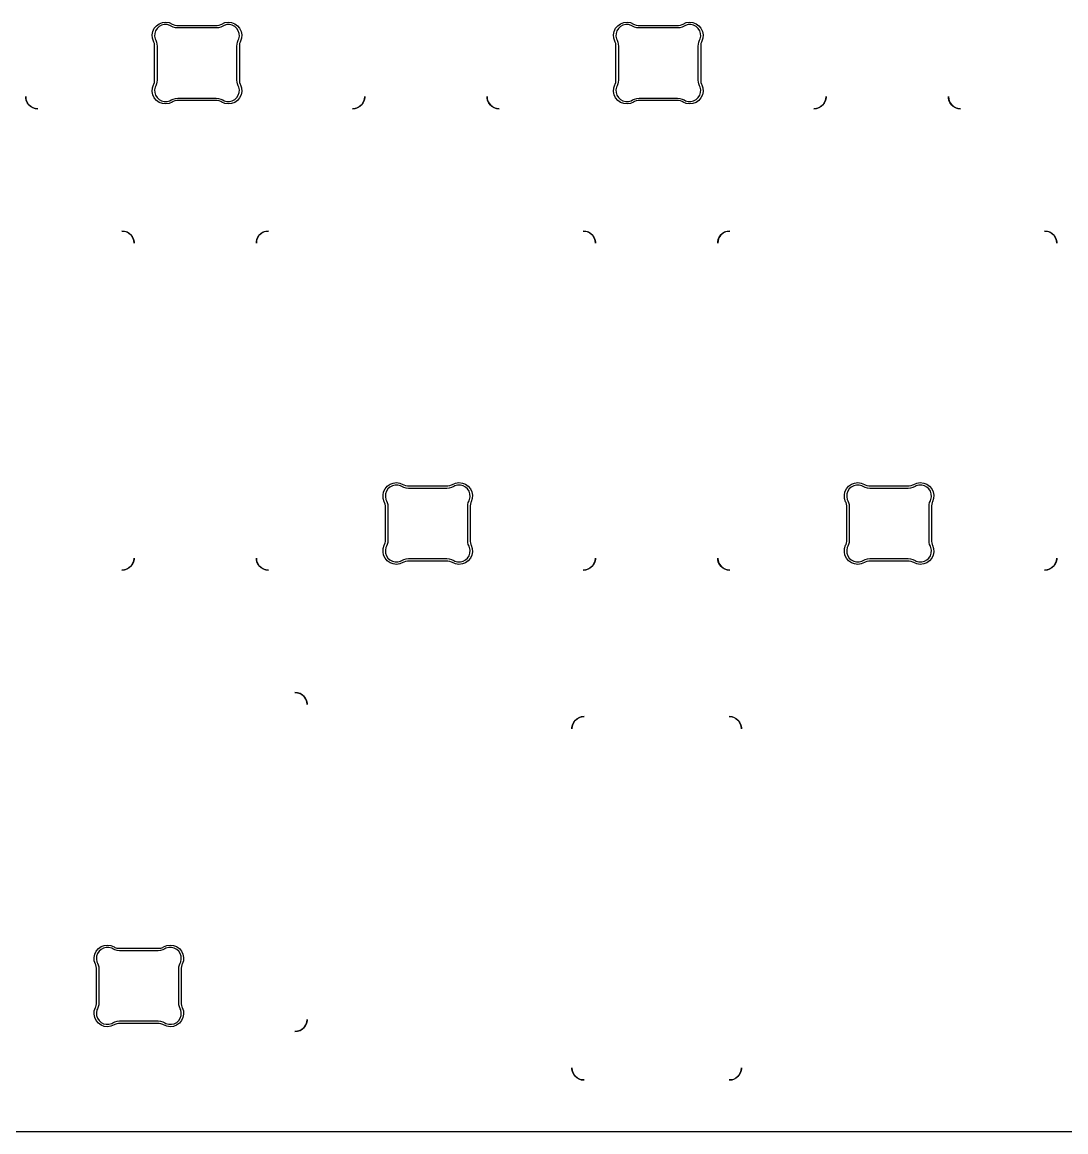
# Model space of a CAD drawing. Header units: inches. Extents: x -0.9 to 12.5, y -6 to -2.
# Drawn here: x 2.439 to 4.136, y -5.966 to -4.163 of the extents above; entities that cross this region are included whole.
import ezdxf

# ---------------------------------------------------------------- set-up
doc = ezdxf.new("R2010")
doc.units = ezdxf.units.IN
doc.header["$MEASUREMENT"] = 0
doc.layers.add('Edge.Cuts', color=40, linetype='CONTINUOUS', true_color=0xfabd2f)

msp = doc.modelspace()

# ---------------------------------------------------------------- linework, layer by layer
at = {"layer": 'Edge.Cuts', "linetype": 'CONTINUOUS'}
for p, q in [((2.6576, -4.1685), (2.6621, -4.1653)), ((2.6621, -4.1653), (2.6673, -4.1633)), ((2.6673, -4.1633), (2.6727, -4.1627)), ((2.6727, -4.1627), (2.6782, -4.1635)), ((2.6782, -4.1635), (2.6832, -4.1657)), ((2.6832, -4.1657), (2.6846, -4.1665)), ((2.7623, -4.1665), (2.7637, -4.1657)), ((2.7637, -4.1657), (2.7687, -4.1635)), ((2.7687, -4.1635), (2.7742, -4.1627)), ((2.7742, -4.1627), (2.7797, -4.1633)), ((2.7797, -4.1633), (2.7848, -4.1653)), ((2.7848, -4.1653), (2.7893, -4.1685)), ((3.4076, -4.1685), (3.4121, -4.1653)), ((3.4121, -4.1653), (3.4173, -4.1633)), ((3.4173, -4.1633), (3.4227, -4.1627)), ((3.4227, -4.1627), (3.4282, -4.1635)), ((3.4282, -4.1635), (3.4332, -4.1657)), ((3.4332, -4.1657), (3.4346, -4.1665)), ((3.5123, -4.1665), (3.5137, -4.1657)), ((3.5137, -4.1657), (3.5187, -4.1635)), ((3.5187, -4.1635), (3.5242, -4.1627)), ((3.5242, -4.1627), (3.5297, -4.1633)), ((3.5297, -4.1633), (3.5348, -4.1653)), ((3.5348, -4.1653), (3.5393, -4.1685)), ((2.6507, -4.1831), (2.6517, -4.1777)), ((2.6511, -4.1886), (2.6507, -4.1831)), ((2.6517, -4.1777), (2.6541, -4.1727)), ((2.6541, -4.1727), (2.6576, -4.1685)), ((2.6548, -4.181), (2.6545, -4.1856)), ((2.6562, -4.1767), (2.6548, -4.181)), ((2.6586, -4.1729), (2.6562, -4.1767)), ((2.662, -4.1698), (2.6586, -4.1729)), ((2.666, -4.1677), (2.662, -4.1698)), ((2.6704, -4.1666), (2.666, -4.1677)), ((2.6749, -4.1667), (2.6704, -4.1666)), ((2.6793, -4.1679), (2.6749, -4.1667)), ((2.6813, -4.1691), (2.6793, -4.1679)), ((2.6847, -4.1707), (2.6813, -4.1691)), ((2.6846, -4.1665), (2.6875, -4.1676)), ((2.6884, -4.1717), (2.6847, -4.1707)), ((2.6875, -4.1676), (2.6906, -4.1681)), ((2.6922, -4.172), (2.6884, -4.1717)), ((2.6906, -4.1681), (2.6922, -4.1681)), ((2.6922, -4.1681), (2.6922, -4.1681)), ((2.6922, -4.1681), (2.7547, -4.1681)), ((2.7547, -4.172), (2.6922, -4.172)), ((2.6922, -4.172), (2.6922, -4.172)), ((2.7547, -4.1681), (2.7563, -4.1681)), ((2.7585, -4.1717), (2.7547, -4.172)), ((2.7563, -4.1681), (2.7594, -4.1676)), ((2.7622, -4.1707), (2.7585, -4.1717)), ((2.7594, -4.1676), (2.7623, -4.1665)), ((2.7657, -4.1691), (2.7622, -4.1707)), ((2.7676, -4.1679), (2.7657, -4.1691)), ((2.772, -4.1667), (2.7676, -4.1679)), ((2.7765, -4.1666), (2.772, -4.1667)), ((2.7809, -4.1677), (2.7765, -4.1666)), ((2.785, -4.1698), (2.7809, -4.1677)), ((2.7883, -4.1729), (2.785, -4.1698)), ((2.7907, -4.1767), (2.7883, -4.1729)), ((2.7893, -4.1685), (2.7928, -4.1727)), ((2.7921, -4.181), (2.7907, -4.1767)), ((2.7924, -4.1856), (2.7921, -4.181)), ((2.7928, -4.1727), (2.7952, -4.1777)), ((2.7952, -4.1777), (2.7962, -4.1831)), ((2.7962, -4.1831), (2.7959, -4.1886)), ((3.4007, -4.1831), (3.4017, -4.1777)), ((3.4011, -4.1886), (3.4007, -4.1831)), ((3.4017, -4.1777), (3.4041, -4.1727)), ((3.4041, -4.1727), (3.4076, -4.1685)), ((3.4048, -4.181), (3.4045, -4.1856)), ((3.4062, -4.1767), (3.4048, -4.181)), ((3.4086, -4.1729), (3.4062, -4.1767)), ((3.412, -4.1698), (3.4086, -4.1729)), ((3.416, -4.1677), (3.412, -4.1698)), ((3.4204, -4.1666), (3.416, -4.1677)), ((3.4249, -4.1667), (3.4204, -4.1666)), ((3.4293, -4.1679), (3.4249, -4.1667)), ((3.4313, -4.1691), (3.4293, -4.1679)), ((3.4347, -4.1707), (3.4313, -4.1691)), ((3.4346, -4.1665), (3.4375, -4.1676)), ((3.4384, -4.1717), (3.4347, -4.1707)), ((3.4375, -4.1676), (3.4406, -4.1681)), ((3.4422, -4.172), (3.4384, -4.1717)), ((3.4406, -4.1681), (3.4422, -4.1681)), ((3.4422, -4.1681), (3.4422, -4.1681)), ((3.4422, -4.1681), (3.5047, -4.1681)), ((3.5047, -4.172), (3.4422, -4.172)), ((3.4422, -4.172), (3.4422, -4.172)), ((3.5047, -4.1681), (3.5063, -4.1681)), ((3.5085, -4.1717), (3.5047, -4.172)), ((3.5063, -4.1681), (3.5094, -4.1676)), ((3.5122, -4.1707), (3.5085, -4.1717)), ((3.5094, -4.1676), (3.5123, -4.1665)), ((3.5157, -4.1691), (3.5122, -4.1707)), ((3.5176, -4.1679), (3.5157, -4.1691)), ((3.522, -4.1667), (3.5176, -4.1679)), ((3.5265, -4.1666), (3.522, -4.1667)), ((3.5309, -4.1677), (3.5265, -4.1666)), ((3.535, -4.1698), (3.5309, -4.1677)), ((3.5383, -4.1729), (3.535, -4.1698)), ((3.5407, -4.1767), (3.5383, -4.1729)), ((3.5393, -4.1685), (3.5428, -4.1727)), ((3.5421, -4.181), (3.5407, -4.1767)), ((3.5424, -4.1856), (3.5421, -4.181)), ((3.5428, -4.1727), (3.5452, -4.1777)), ((3.5452, -4.1777), (3.5462, -4.1831)), ((3.5462, -4.1831), (3.5459, -4.1886)), ((2.6528, -4.1938), (2.6511, -4.1886)), ((2.6534, -4.195), (2.6528, -4.1938)), ((2.6542, -4.1975), (2.6534, -4.195)), ((2.6546, -4.2001), (2.6542, -4.1975)), ((2.6545, -4.1856), (2.6554, -4.19)), ((2.6546, -4.2015), (2.6546, -4.2001)), ((2.6546, -4.2568), (2.6546, -4.2015)), ((2.6546, -4.2015), (2.6546, -4.2015)), ((2.6554, -4.19), (2.6564, -4.1921)), ((2.6564, -4.1921), (2.6575, -4.1951)), ((2.6575, -4.1951), (2.6583, -4.1982)), ((2.6583, -4.1982), (2.6585, -4.2015)), ((2.6585, -4.2015), (2.6585, -4.2015)), ((2.6585, -4.2015), (2.6585, -4.2568)), ((2.7884, -4.2015), (2.7887, -4.1982)), ((2.7884, -4.2568), (2.7884, -4.2015)), ((2.7884, -4.2015), (2.7884, -4.2015)), ((2.7887, -4.1982), (2.7894, -4.1951)), ((2.7894, -4.1951), (2.7906, -4.1921)), ((2.7906, -4.1921), (2.7915, -4.19)), ((2.7906, -4.1921), (2.7906, -4.1921)), ((2.7915, -4.19), (2.7924, -4.1856)), ((2.7928, -4.1975), (2.7924, -4.2001)), ((2.7924, -4.2001), (2.7924, -4.2015)), ((2.7924, -4.2015), (2.7924, -4.2015)), ((2.7924, -4.2015), (2.7924, -4.2568)), ((2.7935, -4.195), (2.7928, -4.1975)), ((2.7941, -4.1938), (2.7935, -4.195)), ((2.7959, -4.1886), (2.7941, -4.1938)), ((2.7941, -4.1938), (2.7941, -4.1938)), ((3.4028, -4.1938), (3.4011, -4.1886)), ((3.4034, -4.195), (3.4028, -4.1938)), ((3.4042, -4.1975), (3.4034, -4.195)), ((3.4046, -4.2001), (3.4042, -4.1975)), ((3.4045, -4.1856), (3.4054, -4.19)), ((3.4046, -4.2015), (3.4046, -4.2001)), ((3.4046, -4.2568), (3.4046, -4.2015)), ((3.4046, -4.2015), (3.4046, -4.2015)), ((3.4054, -4.19), (3.4064, -4.1921)), ((3.4064, -4.1921), (3.4075, -4.1951)), ((3.4075, -4.1951), (3.4083, -4.1982)), ((3.4083, -4.1982), (3.4085, -4.2015)), ((3.4085, -4.2015), (3.4085, -4.2015)), ((3.4085, -4.2015), (3.4085, -4.2568)), ((3.5384, -4.2015), (3.5387, -4.1982)), ((3.5384, -4.2568), (3.5384, -4.2015)), ((3.5384, -4.2015), (3.5384, -4.2015)), ((3.5387, -4.1982), (3.5394, -4.1951)), ((3.5394, -4.1951), (3.5406, -4.1921)), ((3.5406, -4.1921), (3.5415, -4.19)), ((3.5406, -4.1921), (3.5406, -4.1921)), ((3.5415, -4.19), (3.5424, -4.1856)), ((3.5428, -4.1975), (3.5424, -4.2001)), ((3.5424, -4.2001), (3.5424, -4.2015)), ((3.5424, -4.2015), (3.5424, -4.2015)), ((3.5424, -4.2015), (3.5424, -4.2568)), ((3.5435, -4.195), (3.5428, -4.1975)), ((3.5441, -4.1938), (3.5435, -4.195)), ((3.5459, -4.1886), (3.5441, -4.1938)), ((3.5441, -4.1938), (3.5441, -4.1938)), ((2.6507, -4.2752), (2.6511, -4.2697)), ((2.6511, -4.2697), (2.6528, -4.2645)), ((2.6528, -4.2645), (2.6534, -4.2633)), ((2.6528, -4.2645), (2.6528, -4.2645)), ((2.6534, -4.2633), (2.6542, -4.2608)), ((2.6542, -4.2608), (2.6546, -4.2581)), ((2.6554, -4.2682), (2.6545, -4.2727)), ((2.6545, -4.2727), (2.6548, -4.2772)), ((2.6546, -4.2581), (2.6546, -4.2568)), ((2.6546, -4.2568), (2.6546, -4.2568)), ((2.6564, -4.2662), (2.6554, -4.2682)), ((2.6575, -4.2632), (2.6564, -4.2662)), ((2.6564, -4.2662), (2.6564, -4.2662)), ((2.6583, -4.26), (2.6575, -4.2632)), ((2.6585, -4.2568), (2.6583, -4.26)), ((2.6585, -4.2568), (2.6585, -4.2568)), ((2.7887, -4.26), (2.7884, -4.2568)), ((2.7894, -4.2632), (2.7887, -4.26)), ((2.7906, -4.2662), (2.7894, -4.2632)), ((2.7915, -4.2682), (2.7906, -4.2662)), ((2.7924, -4.2727), (2.7915, -4.2682)), ((2.7921, -4.2772), (2.7924, -4.2727)), ((2.7924, -4.2568), (2.7924, -4.2581)), ((2.7924, -4.2581), (2.7928, -4.2608)), ((2.7928, -4.2608), (2.7935, -4.2633)), ((2.7935, -4.2633), (2.7941, -4.2645)), ((2.7941, -4.2645), (2.7941, -4.2645)), ((2.7941, -4.2645), (2.7959, -4.2697)), ((2.7959, -4.2697), (2.7962, -4.2752)), ((3.4007, -4.2752), (3.4011, -4.2697)), ((3.4011, -4.2697), (3.4028, -4.2645)), ((3.4028, -4.2645), (3.4034, -4.2633)), ((3.4028, -4.2645), (3.4028, -4.2645)), ((3.4034, -4.2633), (3.4042, -4.2608)), ((3.4042, -4.2608), (3.4046, -4.2581)), ((3.4054, -4.2682), (3.4045, -4.2727)), ((3.4045, -4.2727), (3.4048, -4.2772)), ((3.4046, -4.2581), (3.4046, -4.2568)), ((3.4046, -4.2568), (3.4046, -4.2568)), ((3.4064, -4.2662), (3.4054, -4.2682)), ((3.4075, -4.2632), (3.4064, -4.2662)), ((3.4064, -4.2662), (3.4064, -4.2662)), ((3.4083, -4.26), (3.4075, -4.2632)), ((3.4085, -4.2568), (3.4083, -4.26)), ((3.4085, -4.2568), (3.4085, -4.2568)), ((3.5387, -4.26), (3.5384, -4.2568)), ((3.5394, -4.2632), (3.5387, -4.26)), ((3.5406, -4.2662), (3.5394, -4.2632)), ((3.5415, -4.2682), (3.5406, -4.2662)), ((3.5424, -4.2727), (3.5415, -4.2682)), ((3.5421, -4.2772), (3.5424, -4.2727)), ((3.5424, -4.2568), (3.5424, -4.2581)), ((3.5424, -4.2581), (3.5428, -4.2608)), ((3.5428, -4.2608), (3.5435, -4.2633)), ((3.5435, -4.2633), (3.5441, -4.2645)), ((3.5441, -4.2645), (3.5441, -4.2645)), ((3.5441, -4.2645), (3.5459, -4.2697)), ((3.5459, -4.2697), (3.5462, -4.2752)), ((2.445, -4.2859), (2.445, -4.2837)), ((2.445, -4.2837), (2.4455, -4.288)), ((2.446, -4.2902), (2.445, -4.2859)), ((2.4455, -4.288), (2.4469, -4.2922)), ((2.4479, -4.2942), (2.446, -4.2902)), ((2.4469, -4.2922), (2.4493, -4.2959)), ((2.6517, -4.2806), (2.6507, -4.2752)), ((2.6541, -4.2856), (2.6517, -4.2806)), ((2.6576, -4.2898), (2.6541, -4.2856)), ((2.6548, -4.2772), (2.6562, -4.2815)), ((2.6562, -4.2815), (2.6586, -4.2854)), ((2.6621, -4.293), (2.6576, -4.2898)), ((2.6586, -4.2854), (2.662, -4.2884)), ((2.662, -4.2884), (2.666, -4.2906)), ((2.666, -4.2906), (2.6704, -4.2916)), ((2.6704, -4.2916), (2.6749, -4.2915)), ((2.6749, -4.2915), (2.6793, -4.2903)), ((2.6793, -4.2903), (2.6813, -4.2892)), ((2.6813, -4.2892), (2.6847, -4.2876)), ((2.6813, -4.2892), (2.6813, -4.2892)), ((2.6846, -4.2918), (2.6832, -4.2926)), ((2.6875, -4.2907), (2.6846, -4.2918)), ((2.6847, -4.2876), (2.6884, -4.2866)), ((2.6906, -4.2902), (2.6875, -4.2907)), ((2.6884, -4.2866), (2.6922, -4.2862)), ((2.6922, -4.2902), (2.6906, -4.2902)), ((2.6922, -4.2862), (2.7547, -4.2862)), ((2.7547, -4.2902), (2.6922, -4.2902)), ((2.7547, -4.2862), (2.7585, -4.2866)), ((2.7563, -4.2902), (2.7547, -4.2902)), ((2.7594, -4.2907), (2.7563, -4.2902)), ((2.7585, -4.2866), (2.7622, -4.2876)), ((2.7623, -4.2918), (2.7594, -4.2907)), ((2.7622, -4.2876), (2.7657, -4.2892)), ((2.7637, -4.2926), (2.7623, -4.2918)), ((2.7657, -4.2892), (2.7676, -4.2903)), ((2.7676, -4.2903), (2.772, -4.2915)), ((2.772, -4.2915), (2.7765, -4.2916)), ((2.7765, -4.2916), (2.7809, -4.2906)), ((2.7809, -4.2906), (2.785, -4.2884)), ((2.7893, -4.2898), (2.7848, -4.293)), ((2.785, -4.2884), (2.7883, -4.2854)), ((2.7883, -4.2854), (2.7907, -4.2815)), ((2.7928, -4.2856), (2.7893, -4.2898)), ((2.7907, -4.2815), (2.7921, -4.2772)), ((2.7952, -4.2806), (2.7928, -4.2856)), ((2.7962, -4.2752), (2.7952, -4.2806)), ((2.9919, -4.2959), (2.9942, -4.2922)), ((2.9952, -4.2902), (2.9932, -4.2942)), ((2.9942, -4.2922), (2.9957, -4.288)), ((2.9962, -4.2859), (2.9952, -4.2902)), ((2.9957, -4.288), (2.9962, -4.2837)), ((2.9962, -4.2837), (2.9962, -4.2859)), ((3.195, -4.2859), (3.195, -4.2837)), ((3.195, -4.2837), (3.1955, -4.288)), ((3.196, -4.2902), (3.195, -4.2859)), ((3.1955, -4.288), (3.1969, -4.2922)), ((3.1979, -4.2942), (3.196, -4.2902)), ((3.1969, -4.2922), (3.1993, -4.2959)), ((3.4017, -4.2806), (3.4007, -4.2752)), ((3.4041, -4.2856), (3.4017, -4.2806)), ((3.4076, -4.2898), (3.4041, -4.2856)), ((3.4048, -4.2772), (3.4062, -4.2815)), ((3.4062, -4.2815), (3.4086, -4.2854)), ((3.4121, -4.293), (3.4076, -4.2898)), ((3.4086, -4.2854), (3.412, -4.2884)), ((3.412, -4.2884), (3.416, -4.2906)), ((3.416, -4.2906), (3.4204, -4.2916)), ((3.4204, -4.2916), (3.4249, -4.2915)), ((3.4249, -4.2915), (3.4293, -4.2903)), ((3.4293, -4.2903), (3.4313, -4.2892)), ((3.4313, -4.2892), (3.4347, -4.2876)), ((3.4313, -4.2892), (3.4313, -4.2892)), ((3.4346, -4.2918), (3.4332, -4.2926)), ((3.4375, -4.2907), (3.4346, -4.2918)), ((3.4347, -4.2876), (3.4384, -4.2866)), ((3.4406, -4.2902), (3.4375, -4.2907)), ((3.4384, -4.2866), (3.4422, -4.2862)), ((3.4422, -4.2902), (3.4406, -4.2902)), ((3.4422, -4.2862), (3.5047, -4.2862)), ((3.5047, -4.2902), (3.4422, -4.2902)), ((3.5047, -4.2862), (3.5085, -4.2866)), ((3.5063, -4.2902), (3.5047, -4.2902)), ((3.5094, -4.2907), (3.5063, -4.2902)), ((3.5085, -4.2866), (3.5122, -4.2876)), ((3.5123, -4.2918), (3.5094, -4.2907)), ((3.5122, -4.2876), (3.5157, -4.2892)), ((3.5137, -4.2926), (3.5123, -4.2918)), ((3.5157, -4.2892), (3.5176, -4.2903)), ((3.5176, -4.2903), (3.522, -4.2915)), ((3.522, -4.2915), (3.5265, -4.2916)), ((3.5265, -4.2916), (3.5309, -4.2906)), ((3.5309, -4.2906), (3.535, -4.2884)), ((3.5393, -4.2898), (3.5348, -4.293)), ((3.535, -4.2884), (3.5383, -4.2854)), ((3.5383, -4.2854), (3.5407, -4.2815)), ((3.5428, -4.2856), (3.5393, -4.2898)), ((3.5407, -4.2815), (3.5421, -4.2772)), ((3.5452, -4.2806), (3.5428, -4.2856)), ((3.5462, -4.2752), (3.5452, -4.2806)), ((3.7419, -4.2959), (3.7442, -4.2922)), ((3.7452, -4.2902), (3.7432, -4.2942)), ((3.7442, -4.2922), (3.7457, -4.288)), ((3.7462, -4.2859), (3.7452, -4.2902)), ((3.7457, -4.288), (3.7462, -4.2837)), ((3.7462, -4.2837), (3.7462, -4.2859)), ((3.945, -4.2859), (3.945, -4.2837)), ((3.945, -4.2837), (3.9455, -4.288)), ((3.946, -4.2902), (3.945, -4.2859)), ((3.9455, -4.288), (3.9469, -4.2922)), ((3.9479, -4.2942), (3.946, -4.2902)), ((3.9469, -4.2922), (3.9493, -4.2959)), ((2.4507, -4.2977), (2.4479, -4.2942)), ((2.4493, -4.2959), (2.4524, -4.2991)), ((2.4541, -4.3004), (2.4507, -4.2977)), ((2.4524, -4.2991), (2.4561, -4.3014)), ((2.4581, -4.3024), (2.4541, -4.3004)), ((2.4561, -4.3014), (2.4603, -4.3029)), ((2.4624, -4.3033), (2.4581, -4.3024)), ((2.4603, -4.3029), (2.4647, -4.3033)), ((2.4647, -4.3033), (2.4624, -4.3033)), ((2.6673, -4.2949), (2.6621, -4.293)), ((2.6727, -4.2955), (2.6673, -4.2949)), ((2.6782, -4.2947), (2.6727, -4.2955)), ((2.6832, -4.2926), (2.6782, -4.2947)), ((2.6832, -4.2926), (2.6832, -4.2926)), ((2.7687, -4.2947), (2.7637, -4.2926)), ((2.7742, -4.2955), (2.7687, -4.2947)), ((2.7797, -4.2949), (2.7742, -4.2955)), ((2.7848, -4.293), (2.7797, -4.2949)), ((2.9765, -4.3033), (2.9809, -4.3029)), ((2.9787, -4.3033), (2.9765, -4.3033)), ((2.983, -4.3024), (2.9787, -4.3033)), ((2.9809, -4.3029), (2.985, -4.3014)), ((2.987, -4.3004), (2.983, -4.3024)), ((2.985, -4.3014), (2.9887, -4.2991)), ((2.9905, -4.2977), (2.987, -4.3004)), ((2.9887, -4.2991), (2.9919, -4.2959)), ((2.9932, -4.2942), (2.9905, -4.2977)), ((3.2007, -4.2977), (3.1979, -4.2942)), ((3.1993, -4.2959), (3.2024, -4.2991)), ((3.2041, -4.3004), (3.2007, -4.2977)), ((3.2024, -4.2991), (3.2061, -4.3014)), ((3.2081, -4.3024), (3.2041, -4.3004)), ((3.2061, -4.3014), (3.2103, -4.3029)), ((3.2124, -4.3033), (3.2081, -4.3024)), ((3.2103, -4.3029), (3.2147, -4.3033)), ((3.2147, -4.3033), (3.2124, -4.3033)), ((3.4173, -4.2949), (3.4121, -4.293)), ((3.4227, -4.2955), (3.4173, -4.2949)), ((3.4282, -4.2947), (3.4227, -4.2955)), ((3.4332, -4.2926), (3.4282, -4.2947)), ((3.4332, -4.2926), (3.4332, -4.2926)), ((3.5187, -4.2947), (3.5137, -4.2926)), ((3.5242, -4.2955), (3.5187, -4.2947)), ((3.5297, -4.2949), (3.5242, -4.2955)), ((3.5348, -4.293), (3.5297, -4.2949)), ((3.7265, -4.3033), (3.7309, -4.3029)), ((3.7287, -4.3033), (3.7265, -4.3033)), ((3.733, -4.3024), (3.7287, -4.3033)), ((3.7309, -4.3029), (3.735, -4.3014)), ((3.737, -4.3004), (3.733, -4.3024)), ((3.735, -4.3014), (3.7387, -4.2991)), ((3.7405, -4.2977), (3.737, -4.3004)), ((3.7387, -4.2991), (3.7419, -4.2959)), ((3.7432, -4.2942), (3.7405, -4.2977)), ((3.9507, -4.2977), (3.9479, -4.2942)), ((3.9493, -4.2959), (3.9524, -4.2991)), ((3.9541, -4.3004), (3.9507, -4.2977)), ((3.9524, -4.2991), (3.9561, -4.3014)), ((3.9581, -4.3024), (3.9541, -4.3004)), ((3.9561, -4.3014), (3.9603, -4.3029)), ((3.9624, -4.3033), (3.9581, -4.3024)), ((3.9603, -4.3029), (3.9647, -4.3033)), ((3.9647, -4.3033), (3.9624, -4.3033)), ((2.6059, -4.5027), (2.6015, -4.5022)), ((2.6015, -4.5022), (2.6037, -4.5022)), ((2.6037, -4.5022), (2.608, -4.5032)), ((2.61, -4.5041), (2.6059, -4.5027)), ((2.608, -4.5032), (2.612, -4.5051)), ((2.6137, -4.5065), (2.61, -4.5041)), ((2.612, -4.5051), (2.6155, -4.5078)), ((2.6169, -4.5096), (2.6137, -4.5065)), ((2.6155, -4.5078), (2.6182, -4.5113)), ((2.8229, -4.5113), (2.8257, -4.5078)), ((2.8274, -4.5065), (2.8243, -4.5096)), ((2.8257, -4.5078), (2.8291, -4.5051)), ((2.8311, -4.5041), (2.8274, -4.5065)), ((2.8291, -4.5051), (2.8331, -4.5032)), ((2.8353, -4.5027), (2.8311, -4.5041)), ((2.8331, -4.5032), (2.8374, -4.5022)), ((2.8397, -4.5022), (2.8353, -4.5027)), ((2.8374, -4.5022), (2.8397, -4.5022)), ((3.3559, -4.5027), (3.3515, -4.5022)), ((3.3515, -4.5022), (3.3537, -4.5022)), ((3.3537, -4.5022), (3.358, -4.5032)), ((3.36, -4.5041), (3.3559, -4.5027)), ((3.358, -4.5032), (3.362, -4.5051)), ((3.3637, -4.5065), (3.36, -4.5041)), ((3.362, -4.5051), (3.3655, -4.5078)), ((3.3669, -4.5096), (3.3637, -4.5065)), ((3.3655, -4.5078), (3.3682, -4.5113)), ((3.5729, -4.5113), (3.5757, -4.5078)), ((3.5774, -4.5065), (3.5743, -4.5096)), ((3.5757, -4.5078), (3.5791, -4.5051)), ((3.5811, -4.5041), (3.5774, -4.5065)), ((3.5791, -4.5051), (3.5831, -4.5032)), ((3.5853, -4.5027), (3.5811, -4.5041)), ((3.5831, -4.5032), (3.5874, -4.5022)), ((3.5897, -4.5022), (3.5853, -4.5027)), ((3.5874, -4.5022), (3.5897, -4.5022)), ((4.1059, -4.5027), (4.1015, -4.5022)), ((4.1015, -4.5022), (4.1037, -4.5022)), ((4.1037, -4.5022), (4.108, -4.5032)), ((4.11, -4.5041), (4.1059, -4.5027)), ((4.108, -4.5032), (4.112, -4.5051)), ((4.1137, -4.5065), (4.11, -4.5041)), ((4.112, -4.5051), (4.1155, -4.5078)), ((4.1169, -4.5096), (4.1137, -4.5065)), ((4.1155, -4.5078), (4.1182, -4.5113)), ((2.6192, -4.5133), (2.6169, -4.5096)), ((2.6182, -4.5113), (2.6202, -4.5153)), ((2.6207, -4.5175), (2.6192, -4.5133)), ((2.6202, -4.5153), (2.6212, -4.5196)), ((2.6212, -4.5219), (2.6207, -4.5175)), ((2.6212, -4.5196), (2.6212, -4.5219)), ((2.82, -4.5196), (2.821, -4.5153)), ((2.8205, -4.5175), (2.82, -4.5219)), ((2.82, -4.5219), (2.82, -4.5196)), ((2.8219, -4.5133), (2.8205, -4.5175)), ((2.821, -4.5153), (2.8229, -4.5113)), ((2.8243, -4.5096), (2.8219, -4.5133)), ((3.3692, -4.5133), (3.3669, -4.5096)), ((3.3682, -4.5113), (3.3702, -4.5153)), ((3.3707, -4.5175), (3.3692, -4.5133)), ((3.3702, -4.5153), (3.3712, -4.5196)), ((3.3712, -4.5219), (3.3707, -4.5175)), ((3.3712, -4.5196), (3.3712, -4.5219)), ((3.57, -4.5196), (3.571, -4.5153)), ((3.5705, -4.5175), (3.57, -4.5219)), ((3.57, -4.5219), (3.57, -4.5196)), ((3.5719, -4.5133), (3.5705, -4.5175)), ((3.571, -4.5153), (3.5729, -4.5113)), ((3.5743, -4.5096), (3.5719, -4.5133)), ((4.1192, -4.5133), (4.1169, -4.5096)), ((4.1182, -4.5113), (4.1202, -4.5153)), ((4.1207, -4.5175), (4.1192, -4.5133)), ((4.1202, -4.5153), (4.1212, -4.5196)), ((4.1212, -4.5219), (4.1207, -4.5175)), ((4.1212, -4.5196), (4.1212, -4.5219)), ((3.0269, -4.9261), (3.0293, -4.9211)), ((3.0293, -4.9211), (3.0328, -4.9169)), ((3.0338, -4.9213), (3.0314, -4.9252)), ((3.0328, -4.9169), (3.0373, -4.9137)), ((3.0372, -4.9183), (3.0338, -4.9213)), ((3.0412, -4.9161), (3.0372, -4.9183)), ((3.0373, -4.9137), (3.0425, -4.9118)), ((3.0456, -4.9151), (3.0412, -4.9161)), ((3.0425, -4.9118), (3.0479, -4.9112)), ((3.0501, -4.9151), (3.0456, -4.9151)), ((3.0479, -4.9112), (3.0534, -4.912)), ((3.0545, -4.9164), (3.0501, -4.9151)), ((3.0534, -4.912), (3.0584, -4.9141)), ((3.0565, -4.9175), (3.0545, -4.9164)), ((3.0599, -4.9191), (3.0565, -4.9175)), ((3.0584, -4.9141), (3.0598, -4.9149)), ((3.0598, -4.9149), (3.0627, -4.916)), ((3.0636, -4.9201), (3.0599, -4.9191)), ((3.0627, -4.916), (3.0658, -4.9165)), ((3.0674, -4.9205), (3.0636, -4.9201)), ((3.0658, -4.9165), (3.0674, -4.9165)), ((3.0674, -4.9165), (3.0674, -4.9165)), ((3.0674, -4.9165), (3.1299, -4.9165)), ((3.1299, -4.9205), (3.0674, -4.9205)), ((3.0674, -4.9205), (3.0674, -4.9205)), ((3.1299, -4.9165), (3.1315, -4.9165)), ((3.1337, -4.9201), (3.1299, -4.9205)), ((3.1315, -4.9165), (3.1346, -4.916)), ((3.1374, -4.9191), (3.1337, -4.9201)), ((3.1346, -4.916), (3.1375, -4.9149)), ((3.1409, -4.9175), (3.1374, -4.9191)), ((3.1375, -4.9149), (3.1389, -4.9141)), ((3.1389, -4.9141), (3.1439, -4.912)), ((3.1428, -4.9164), (3.1409, -4.9175)), ((3.1472, -4.9151), (3.1428, -4.9164)), ((3.1439, -4.912), (3.1494, -4.9112)), ((3.1517, -4.9151), (3.1472, -4.9151)), ((3.1494, -4.9112), (3.1549, -4.9118)), ((3.1561, -4.9161), (3.1517, -4.9151)), ((3.1549, -4.9118), (3.16, -4.9137)), ((3.1601, -4.9183), (3.1561, -4.9161)), ((3.16, -4.9137), (3.1645, -4.9169)), ((3.1635, -4.9213), (3.1601, -4.9183)), ((3.1659, -4.9252), (3.1635, -4.9213)), ((3.1645, -4.9169), (3.168, -4.9211)), ((3.168, -4.9211), (3.1704, -4.9261)), ((3.7769, -4.9261), (3.7793, -4.9211)), ((3.7793, -4.9211), (3.7828, -4.9169)), ((3.7838, -4.9213), (3.7814, -4.9252)), ((3.7828, -4.9169), (3.7873, -4.9137)), ((3.7872, -4.9183), (3.7838, -4.9213)), ((3.7912, -4.9161), (3.7872, -4.9183)), ((3.7873, -4.9137), (3.7925, -4.9118)), ((3.7956, -4.9151), (3.7912, -4.9161)), ((3.7925, -4.9118), (3.7979, -4.9112)), ((3.8001, -4.9151), (3.7956, -4.9151)), ((3.7979, -4.9112), (3.8034, -4.912)), ((3.8045, -4.9164), (3.8001, -4.9151)), ((3.8034, -4.912), (3.8084, -4.9141)), ((3.8065, -4.9175), (3.8045, -4.9164)), ((3.8099, -4.9191), (3.8065, -4.9175)), ((3.8084, -4.9141), (3.8098, -4.9149)), ((3.8098, -4.9149), (3.8127, -4.916)), ((3.8136, -4.9201), (3.8099, -4.9191)), ((3.8127, -4.916), (3.8158, -4.9165)), ((3.8174, -4.9205), (3.8136, -4.9201)), ((3.8158, -4.9165), (3.8174, -4.9165)), ((3.8174, -4.9165), (3.8174, -4.9165)), ((3.8174, -4.9165), (3.8799, -4.9165)), ((3.8799, -4.9205), (3.8174, -4.9205)), ((3.8174, -4.9205), (3.8174, -4.9205)), ((3.8799, -4.9165), (3.8815, -4.9165)), ((3.8837, -4.9201), (3.8799, -4.9205)), ((3.8815, -4.9165), (3.8846, -4.916)), ((3.8874, -4.9191), (3.8837, -4.9201)), ((3.8846, -4.916), (3.8875, -4.9149)), ((3.8909, -4.9175), (3.8874, -4.9191)), ((3.8875, -4.9149), (3.8889, -4.9141)), ((3.8889, -4.9141), (3.8939, -4.912)), ((3.8928, -4.9164), (3.8909, -4.9175)), ((3.8972, -4.9151), (3.8928, -4.9164)), ((3.8939, -4.912), (3.8994, -4.9112)), ((3.9017, -4.9151), (3.8972, -4.9151)), ((3.8994, -4.9112), (3.9049, -4.9118)), ((3.9061, -4.9161), (3.9017, -4.9151)), ((3.9049, -4.9118), (3.91, -4.9137)), ((3.9101, -4.9183), (3.9061, -4.9161)), ((3.91, -4.9137), (3.9145, -4.9169)), ((3.9135, -4.9213), (3.9101, -4.9183)), ((3.9159, -4.9252), (3.9135, -4.9213)), ((3.9145, -4.9169), (3.918, -4.9211)), ((3.918, -4.9211), (3.9204, -4.9261)), ((3.0259, -4.9315), (3.0269, -4.9261)), ((3.0263, -4.937), (3.0259, -4.9315)), ((3.028, -4.9422), (3.0263, -4.937)), ((3.03, -4.9295), (3.0297, -4.934)), ((3.0297, -4.934), (3.0306, -4.9384)), ((3.0314, -4.9252), (3.03, -4.9295)), ((3.0306, -4.9384), (3.0316, -4.9405)), ((3.0316, -4.9405), (3.0327, -4.9435)), ((3.1646, -4.9435), (3.1658, -4.9405)), ((3.1658, -4.9405), (3.1667, -4.9384)), ((3.1658, -4.9405), (3.1658, -4.9405)), ((3.1673, -4.9295), (3.1659, -4.9252)), ((3.1667, -4.9384), (3.1676, -4.934)), ((3.1676, -4.934), (3.1673, -4.9295)), ((3.171, -4.937), (3.1693, -4.9422)), ((3.1704, -4.9261), (3.1714, -4.9315)), ((3.1714, -4.9315), (3.171, -4.937)), ((3.7759, -4.9315), (3.7769, -4.9261)), ((3.7763, -4.937), (3.7759, -4.9315)), ((3.778, -4.9422), (3.7763, -4.937)), ((3.78, -4.9295), (3.7797, -4.934)), ((3.7797, -4.934), (3.7806, -4.9384)), ((3.7814, -4.9252), (3.78, -4.9295)), ((3.7806, -4.9384), (3.7816, -4.9405)), ((3.7816, -4.9405), (3.7827, -4.9435)), ((3.9146, -4.9435), (3.9158, -4.9405)), ((3.9158, -4.9405), (3.9167, -4.9384)), ((3.9158, -4.9405), (3.9158, -4.9405)), ((3.9173, -4.9295), (3.9159, -4.9252)), ((3.9167, -4.9384), (3.9176, -4.934)), ((3.9176, -4.934), (3.9173, -4.9295)), ((3.921, -4.937), (3.9193, -4.9422)), ((3.9204, -4.9261), (3.9214, -4.9315)), ((3.9214, -4.9315), (3.921, -4.937)), ((3.0286, -4.9434), (3.028, -4.9422)), ((3.0294, -4.9459), (3.0286, -4.9434)), ((3.0298, -4.9486), (3.0294, -4.9459)), ((3.0298, -4.9499), (3.0298, -4.9486)), ((3.0298, -5.0052), (3.0298, -4.9499)), ((3.0298, -4.9499), (3.0298, -4.9499)), ((3.0327, -4.9435), (3.0335, -4.9467)), ((3.0335, -4.9467), (3.0337, -4.9499)), ((3.0337, -4.9499), (3.0337, -4.9499)), ((3.0337, -4.9499), (3.0337, -5.0052)), ((3.1636, -4.9499), (3.1639, -4.9467)), ((3.1636, -5.0052), (3.1636, -4.9499)), ((3.1636, -4.9499), (3.1636, -4.9499)), ((3.1639, -4.9467), (3.1646, -4.9435)), ((3.168, -4.9459), (3.1676, -4.9486)), ((3.1676, -4.9486), (3.1676, -4.9499)), ((3.1676, -4.9499), (3.1676, -4.9499)), ((3.1676, -4.9499), (3.1676, -5.0052)), ((3.1687, -4.9434), (3.168, -4.9459)), ((3.1693, -4.9422), (3.1687, -4.9434)), ((3.1693, -4.9422), (3.1693, -4.9422)), ((3.7786, -4.9434), (3.778, -4.9422)), ((3.7794, -4.9459), (3.7786, -4.9434)), ((3.7798, -4.9486), (3.7794, -4.9459)), ((3.7798, -4.9499), (3.7798, -4.9486)), ((3.7798, -5.0052), (3.7798, -4.9499)), ((3.7798, -4.9499), (3.7798, -4.9499)), ((3.7827, -4.9435), (3.7835, -4.9467)), ((3.7835, -4.9467), (3.7837, -4.9499)), ((3.7837, -4.9499), (3.7837, -4.9499)), ((3.7837, -4.9499), (3.7837, -5.0052)), ((3.9136, -4.9499), (3.9139, -4.9467)), ((3.9136, -5.0052), (3.9136, -4.9499)), ((3.9136, -4.9499), (3.9136, -4.9499)), ((3.9139, -4.9467), (3.9146, -4.9435)), ((3.918, -4.9459), (3.9176, -4.9486)), ((3.9176, -4.9486), (3.9176, -4.9499)), ((3.9176, -4.9499), (3.9176, -4.9499)), ((3.9176, -4.9499), (3.9176, -5.0052)), ((3.9187, -4.9434), (3.918, -4.9459)), ((3.9193, -4.9422), (3.9187, -4.9434)), ((3.9193, -4.9422), (3.9193, -4.9422)), ((3.0263, -5.0181), (3.028, -5.0129)), ((3.028, -5.0129), (3.0286, -5.0117)), ((3.028, -5.0129), (3.028, -5.0129)), ((3.0286, -5.0117), (3.0294, -5.0092)), ((3.0294, -5.0092), (3.0298, -5.0066)), ((3.0298, -5.0066), (3.0298, -5.0052)), ((3.0298, -5.0052), (3.0298, -5.0052)), ((3.0327, -5.0116), (3.0316, -5.0146)), ((3.0335, -5.0085), (3.0327, -5.0116)), ((3.0337, -5.0052), (3.0335, -5.0085)), ((3.0337, -5.0052), (3.0337, -5.0052)), ((3.1639, -5.0085), (3.1636, -5.0052)), ((3.1646, -5.0116), (3.1639, -5.0085)), ((3.1658, -5.0146), (3.1646, -5.0116)), ((3.1676, -5.0052), (3.1676, -5.0066)), ((3.1676, -5.0066), (3.168, -5.0092)), ((3.168, -5.0092), (3.1687, -5.0117)), ((3.1687, -5.0117), (3.1693, -5.0129)), ((3.1693, -5.0129), (3.1693, -5.0129)), ((3.1693, -5.0129), (3.171, -5.0181)), ((3.7763, -5.0181), (3.778, -5.0129)), ((3.778, -5.0129), (3.7786, -5.0117)), ((3.778, -5.0129), (3.778, -5.0129)), ((3.7786, -5.0117), (3.7794, -5.0092)), ((3.7794, -5.0092), (3.7798, -5.0066)), ((3.7798, -5.0066), (3.7798, -5.0052)), ((3.7798, -5.0052), (3.7798, -5.0052)), ((3.7827, -5.0116), (3.7816, -5.0146)), ((3.7835, -5.0085), (3.7827, -5.0116)), ((3.7837, -5.0052), (3.7835, -5.0085)), ((3.7837, -5.0052), (3.7837, -5.0052)), ((3.9139, -5.0085), (3.9136, -5.0052)), ((3.9146, -5.0116), (3.9139, -5.0085)), ((3.9158, -5.0146), (3.9146, -5.0116)), ((3.9176, -5.0052), (3.9176, -5.0066)), ((3.9176, -5.0066), (3.918, -5.0092)), ((3.918, -5.0092), (3.9187, -5.0117)), ((3.9187, -5.0117), (3.9193, -5.0129)), ((3.9193, -5.0129), (3.9193, -5.0129)), ((3.9193, -5.0129), (3.921, -5.0181)), ((3.0259, -5.0236), (3.0263, -5.0181)), ((3.0269, -5.029), (3.0259, -5.0236)), ((3.0293, -5.034), (3.0269, -5.029)), ((3.0306, -5.0167), (3.0297, -5.0211)), ((3.0297, -5.0211), (3.03, -5.0257)), ((3.03, -5.0257), (3.0314, -5.03)), ((3.0316, -5.0146), (3.0306, -5.0167)), ((3.0314, -5.03), (3.0338, -5.0338)), ((3.0316, -5.0146), (3.0316, -5.0146)), ((3.1635, -5.0338), (3.1659, -5.03)), ((3.1667, -5.0167), (3.1658, -5.0146)), ((3.1659, -5.03), (3.1673, -5.0257)), ((3.1676, -5.0211), (3.1667, -5.0167)), ((3.1673, -5.0257), (3.1676, -5.0211)), ((3.1704, -5.029), (3.168, -5.034)), ((3.1714, -5.0236), (3.1704, -5.029)), ((3.171, -5.0181), (3.1714, -5.0236)), ((3.7759, -5.0236), (3.7763, -5.0181)), ((3.7769, -5.029), (3.7759, -5.0236)), ((3.7793, -5.034), (3.7769, -5.029)), ((3.7806, -5.0167), (3.7797, -5.0211)), ((3.7797, -5.0211), (3.78, -5.0257)), ((3.78, -5.0257), (3.7814, -5.03)), ((3.7816, -5.0146), (3.7806, -5.0167)), ((3.7814, -5.03), (3.7838, -5.0338)), ((3.7816, -5.0146), (3.7816, -5.0146)), ((3.9135, -5.0338), (3.9159, -5.03)), ((3.9167, -5.0167), (3.9158, -5.0146)), ((3.9159, -5.03), (3.9173, -5.0257)), ((3.9176, -5.0211), (3.9167, -5.0167)), ((3.9173, -5.0257), (3.9176, -5.0211)), ((3.9204, -5.029), (3.918, -5.034)), ((3.9214, -5.0236), (3.9204, -5.029)), ((3.921, -5.0181), (3.9214, -5.0236)), ((2.61, -5.0514), (2.6137, -5.0491)), ((2.6155, -5.0477), (2.612, -5.0504)), ((2.6137, -5.0491), (2.6169, -5.0459)), ((2.6182, -5.0442), (2.6155, -5.0477)), ((2.6169, -5.0459), (2.6192, -5.0422)), ((2.6202, -5.0402), (2.6182, -5.0442)), ((2.6192, -5.0422), (2.6207, -5.038)), ((2.6212, -5.0359), (2.6202, -5.0402)), ((2.6207, -5.038), (2.6212, -5.0337)), ((2.6212, -5.0337), (2.6212, -5.0359)), ((2.82, -5.0359), (2.82, -5.0337)), ((2.82, -5.0337), (2.8205, -5.038)), ((2.821, -5.0402), (2.82, -5.0359)), ((2.8205, -5.038), (2.8219, -5.0422)), ((2.8229, -5.0442), (2.821, -5.0402)), ((2.8219, -5.0422), (2.8243, -5.0459)), ((2.8257, -5.0477), (2.8229, -5.0442)), ((2.8243, -5.0459), (2.8274, -5.0491)), ((2.8291, -5.0504), (2.8257, -5.0477)), ((2.8274, -5.0491), (2.8311, -5.0514)), ((3.0328, -5.0382), (3.0293, -5.034)), ((3.0373, -5.0414), (3.0328, -5.0382)), ((3.0338, -5.0338), (3.0372, -5.0369)), ((3.0372, -5.0369), (3.0412, -5.039)), ((3.0425, -5.0434), (3.0373, -5.0414)), ((3.0412, -5.039), (3.0456, -5.0401)), ((3.0479, -5.044), (3.0425, -5.0434)), ((3.0456, -5.0401), (3.0501, -5.04)), ((3.0534, -5.0432), (3.0479, -5.044)), ((3.0501, -5.04), (3.0545, -5.0387)), ((3.0584, -5.041), (3.0534, -5.0432)), ((3.0545, -5.0387), (3.0565, -5.0376)), ((3.0565, -5.0376), (3.0599, -5.036)), ((3.0565, -5.0376), (3.0565, -5.0376)), ((3.0598, -5.0402), (3.0584, -5.041)), ((3.0584, -5.041), (3.0584, -5.041)), ((3.0627, -5.0391), (3.0598, -5.0402)), ((3.0599, -5.036), (3.0636, -5.035)), ((3.0658, -5.0386), (3.0627, -5.0391)), ((3.0636, -5.035), (3.0674, -5.0346)), ((3.0674, -5.0386), (3.0658, -5.0386)), ((3.0674, -5.0346), (3.1299, -5.0346)), ((3.1299, -5.0386), (3.0674, -5.0386)), ((3.1299, -5.0346), (3.1337, -5.035)), ((3.1315, -5.0386), (3.1299, -5.0386)), ((3.1346, -5.0391), (3.1315, -5.0386)), ((3.1337, -5.035), (3.1374, -5.036)), ((3.1375, -5.0402), (3.1346, -5.0391)), ((3.1374, -5.036), (3.1409, -5.0376)), ((3.1389, -5.041), (3.1375, -5.0402)), ((3.1439, -5.0432), (3.1389, -5.041)), ((3.1409, -5.0376), (3.1428, -5.0387)), ((3.1428, -5.0387), (3.1472, -5.04)), ((3.1494, -5.044), (3.1439, -5.0432)), ((3.1472, -5.04), (3.1517, -5.0401)), ((3.1549, -5.0434), (3.1494, -5.044)), ((3.1517, -5.0401), (3.1561, -5.039)), ((3.16, -5.0414), (3.1549, -5.0434)), ((3.1561, -5.039), (3.1601, -5.0369)), ((3.1645, -5.0382), (3.16, -5.0414)), ((3.1601, -5.0369), (3.1635, -5.0338)), ((3.168, -5.034), (3.1645, -5.0382)), ((3.36, -5.0514), (3.3637, -5.0491)), ((3.3655, -5.0477), (3.362, -5.0504)), ((3.3637, -5.0491), (3.3669, -5.0459)), ((3.3682, -5.0442), (3.3655, -5.0477)), ((3.3669, -5.0459), (3.3692, -5.0422)), ((3.3702, -5.0402), (3.3682, -5.0442)), ((3.3692, -5.0422), (3.3707, -5.038)), ((3.3712, -5.0359), (3.3702, -5.0402)), ((3.3707, -5.038), (3.3712, -5.0337)), ((3.3712, -5.0337), (3.3712, -5.0359)), ((3.57, -5.0359), (3.57, -5.0337)), ((3.57, -5.0337), (3.5705, -5.038)), ((3.571, -5.0402), (3.57, -5.0359)), ((3.5705, -5.038), (3.5719, -5.0422)), ((3.5729, -5.0442), (3.571, -5.0402)), ((3.5719, -5.0422), (3.5743, -5.0459)), ((3.5757, -5.0477), (3.5729, -5.0442)), ((3.5743, -5.0459), (3.5774, -5.0491)), ((3.5791, -5.0504), (3.5757, -5.0477)), ((3.5774, -5.0491), (3.5811, -5.0514)), ((3.7828, -5.0382), (3.7793, -5.034)), ((3.7873, -5.0414), (3.7828, -5.0382)), ((3.7838, -5.0338), (3.7872, -5.0369)), ((3.7872, -5.0369), (3.7912, -5.039)), ((3.7925, -5.0434), (3.7873, -5.0414)), ((3.7912, -5.039), (3.7956, -5.0401)), ((3.7979, -5.044), (3.7925, -5.0434)), ((3.7956, -5.0401), (3.8001, -5.04)), ((3.8034, -5.0432), (3.7979, -5.044)), ((3.8001, -5.04), (3.8045, -5.0387)), ((3.8084, -5.041), (3.8034, -5.0432)), ((3.8045, -5.0387), (3.8065, -5.0376)), ((3.8065, -5.0376), (3.8099, -5.036)), ((3.8065, -5.0376), (3.8065, -5.0376)), ((3.8098, -5.0402), (3.8084, -5.041)), ((3.8084, -5.041), (3.8084, -5.041)), ((3.8127, -5.0391), (3.8098, -5.0402)), ((3.8099, -5.036), (3.8136, -5.035)), ((3.8158, -5.0386), (3.8127, -5.0391)), ((3.8136, -5.035), (3.8174, -5.0346)), ((3.8174, -5.0386), (3.8158, -5.0386)), ((3.8174, -5.0346), (3.8799, -5.0346)), ((3.8799, -5.0386), (3.8174, -5.0386)), ((3.8799, -5.0346), (3.8837, -5.035)), ((3.8815, -5.0386), (3.8799, -5.0386)), ((3.8846, -5.0391), (3.8815, -5.0386)), ((3.8837, -5.035), (3.8874, -5.036)), ((3.8875, -5.0402), (3.8846, -5.0391)), ((3.8874, -5.036), (3.8909, -5.0376)), ((3.8889, -5.041), (3.8875, -5.0402)), ((3.8939, -5.0432), (3.8889, -5.041)), ((3.8909, -5.0376), (3.8928, -5.0387)), ((3.8928, -5.0387), (3.8972, -5.04)), ((3.8994, -5.044), (3.8939, -5.0432)), ((3.8972, -5.04), (3.9017, -5.0401)), ((3.9049, -5.0434), (3.8994, -5.044)), ((3.9017, -5.0401), (3.9061, -5.039)), ((3.91, -5.0414), (3.9049, -5.0434)), ((3.9061, -5.039), (3.9101, -5.0369)), ((3.9145, -5.0382), (3.91, -5.0414)), ((3.9101, -5.0369), (3.9135, -5.0338)), ((3.918, -5.034), (3.9145, -5.0382)), ((4.11, -5.0514), (4.1137, -5.0491)), ((4.1155, -5.0477), (4.112, -5.0504)), ((4.1137, -5.0491), (4.1169, -5.0459)), ((4.1182, -5.0442), (4.1155, -5.0477)), ((4.1169, -5.0459), (4.1192, -5.0422)), ((4.1202, -5.0402), (4.1182, -5.0442)), ((4.1192, -5.0422), (4.1207, -5.038)), ((4.1212, -5.0359), (4.1202, -5.0402)), ((4.1207, -5.038), (4.1212, -5.0337)), ((4.1212, -5.0337), (4.1212, -5.0359)), ((2.6015, -5.0533), (2.6059, -5.0529)), ((2.6037, -5.0533), (2.6015, -5.0533)), ((2.608, -5.0524), (2.6037, -5.0533)), ((2.6059, -5.0529), (2.61, -5.0514)), ((2.612, -5.0504), (2.608, -5.0524)), ((2.8331, -5.0524), (2.8291, -5.0504)), ((2.8311, -5.0514), (2.8353, -5.0529)), ((2.8374, -5.0533), (2.8331, -5.0524)), ((2.8353, -5.0529), (2.8397, -5.0533)), ((2.8397, -5.0533), (2.8374, -5.0533)), ((3.3515, -5.0533), (3.3559, -5.0529)), ((3.3537, -5.0533), (3.3515, -5.0533)), ((3.358, -5.0524), (3.3537, -5.0533)), ((3.3559, -5.0529), (3.36, -5.0514)), ((3.362, -5.0504), (3.358, -5.0524)), ((3.5831, -5.0524), (3.5791, -5.0504)), ((3.5811, -5.0514), (3.5853, -5.0529)), ((3.5874, -5.0533), (3.5831, -5.0524)), ((3.5853, -5.0529), (3.5897, -5.0533)), ((3.5897, -5.0533), (3.5874, -5.0533)), ((4.1015, -5.0533), (4.1059, -5.0529)), ((4.1037, -5.0533), (4.1015, -5.0533)), ((4.108, -5.0524), (4.1037, -5.0533)), ((4.1059, -5.0529), (4.11, -5.0514)), ((4.112, -5.0504), (4.108, -5.0524)), ((2.8871, -5.2527), (2.8827, -5.2522)), ((2.8827, -5.2522), (2.8849, -5.2522)), ((2.8849, -5.2522), (2.8893, -5.2532)), ((2.8913, -5.2541), (2.8871, -5.2527)), ((2.8893, -5.2532), (2.8933, -5.2551)), ((2.895, -5.2565), (2.8913, -5.2541)), ((2.8933, -5.2551), (2.8967, -5.2578)), ((2.8981, -5.2596), (2.895, -5.2565)), ((2.8967, -5.2578), (2.8995, -5.2613)), ((2.9005, -5.2633), (2.8981, -5.2596)), ((2.8995, -5.2613), (2.9014, -5.2653)), ((2.9019, -5.2675), (2.9005, -5.2633)), ((2.9014, -5.2653), (2.9024, -5.2696)), ((2.9024, -5.2719), (2.9019, -5.2675)), ((2.9024, -5.2696), (2.9024, -5.2719)), ((3.334, -5.3047), (3.3359, -5.3007)), ((3.3373, -5.2989), (3.335, -5.3027)), ((3.3359, -5.3007), (3.3387, -5.2972)), ((3.3404, -5.2958), (3.3373, -5.2989)), ((3.3387, -5.2972), (3.3422, -5.2944)), ((3.3442, -5.2935), (3.3404, -5.2958)), ((3.3422, -5.2944), (3.3462, -5.2925)), ((3.3483, -5.292), (3.3442, -5.2935)), ((3.3462, -5.2925), (3.3505, -5.2915)), ((3.3527, -5.2915), (3.3483, -5.292)), ((3.3505, -5.2915), (3.3527, -5.2915)), ((3.5933, -5.292), (3.5889, -5.2915)), ((3.5889, -5.2915), (3.5911, -5.2915)), ((3.5911, -5.2915), (3.5955, -5.2925)), ((3.5975, -5.2935), (3.5933, -5.292)), ((3.5955, -5.2925), (3.5995, -5.2944)), ((3.6012, -5.2958), (3.5975, -5.2935)), ((3.5995, -5.2944), (3.6029, -5.2972)), ((3.6043, -5.2989), (3.6012, -5.2958)), ((3.6029, -5.2972), (3.6057, -5.3007)), ((3.6067, -5.3027), (3.6043, -5.2989)), ((3.6057, -5.3007), (3.6076, -5.3047)), ((3.333, -5.309), (3.334, -5.3047)), ((3.3335, -5.3068), (3.333, -5.3112)), ((3.333, -5.3112), (3.333, -5.309)), ((3.335, -5.3027), (3.3335, -5.3068)), ((3.6081, -5.3068), (3.6067, -5.3027)), ((3.6076, -5.3047), (3.6086, -5.309)), ((3.6086, -5.3112), (3.6081, -5.3068)), ((3.6086, -5.309), (3.6086, -5.3112)), ((2.5728, -5.6633), (2.5783, -5.6627)), ((2.5783, -5.6627), (2.5837, -5.6635)), ((2.6743, -5.6635), (2.6797, -5.6627)), ((2.6797, -5.6627), (2.6852, -5.6633)), ((2.5562, -5.6831), (2.5573, -5.6777)), ((2.5573, -5.6777), (2.5596, -5.6727)), ((2.5596, -5.6727), (2.5632, -5.6685)), ((2.5603, -5.681), (2.56, -5.6856)), ((2.5617, -5.6767), (2.5603, -5.681)), ((2.5642, -5.6729), (2.5617, -5.6767)), ((2.5632, -5.6685), (2.5676, -5.6653)), ((2.5675, -5.6698), (2.5642, -5.6729)), ((2.5715, -5.6677), (2.5675, -5.6698)), ((2.5676, -5.6653), (2.5728, -5.6633)), ((2.5759, -5.6666), (2.5715, -5.6677)), ((2.5804, -5.6667), (2.5759, -5.6666)), ((2.5848, -5.6679), (2.5804, -5.6667)), ((2.5837, -5.6635), (2.5888, -5.6657)), ((2.5868, -5.6691), (2.5848, -5.6679)), ((2.5902, -5.6707), (2.5868, -5.6691)), ((2.5888, -5.6657), (2.5901, -5.6665)), ((2.5901, -5.6665), (2.5931, -5.6676)), ((2.5939, -5.6717), (2.5902, -5.6707)), ((2.5931, -5.6676), (2.5961, -5.6681)), ((2.5977, -5.672), (2.5939, -5.6717)), ((2.5961, -5.6681), (2.5977, -5.6681)), ((2.5977, -5.6681), (2.5977, -5.6681)), ((2.5977, -5.6681), (2.6603, -5.6681)), ((2.6603, -5.672), (2.5977, -5.672)), ((2.5977, -5.672), (2.5977, -5.672)), ((2.6603, -5.6681), (2.6618, -5.6681)), ((2.6641, -5.6717), (2.6603, -5.672)), ((2.6618, -5.6681), (2.6649, -5.6676)), ((2.6677, -5.6707), (2.6641, -5.6717)), ((2.6649, -5.6676), (2.6678, -5.6665)), ((2.6712, -5.6691), (2.6677, -5.6707)), ((2.6678, -5.6665), (2.6692, -5.6657)), ((2.6692, -5.6657), (2.6743, -5.6635)), ((2.6731, -5.6679), (2.6712, -5.6691)), ((2.6775, -5.6667), (2.6731, -5.6679)), ((2.682, -5.6666), (2.6775, -5.6667)), ((2.6865, -5.6677), (2.682, -5.6666)), ((2.6852, -5.6633), (2.6903, -5.6653)), ((2.6905, -5.6698), (2.6865, -5.6677)), ((2.6903, -5.6653), (2.6948, -5.6685)), ((2.6938, -5.6729), (2.6905, -5.6698)), ((2.6962, -5.6767), (2.6938, -5.6729)), ((2.6948, -5.6685), (2.6983, -5.6727)), ((2.6977, -5.681), (2.6962, -5.6767)), ((2.6979, -5.6856), (2.6977, -5.681)), ((2.6983, -5.6727), (2.7007, -5.6777)), ((2.7007, -5.6777), (2.7017, -5.6831)), ((2.5566, -5.6886), (2.5562, -5.6831)), ((2.5583, -5.6938), (2.5566, -5.6886)), ((2.5589, -5.695), (2.5583, -5.6938)), ((2.5597, -5.6975), (2.5589, -5.695)), ((2.5601, -5.7001), (2.5597, -5.6975)), ((2.56, -5.6856), (2.5609, -5.69)), ((2.5609, -5.69), (2.5619, -5.6921)), ((2.5619, -5.6921), (2.5631, -5.6951)), ((2.5631, -5.6951), (2.5638, -5.6982)), ((2.5638, -5.6982), (2.564, -5.7015)), ((2.6939, -5.7015), (2.6942, -5.6982)), ((2.6942, -5.6982), (2.6949, -5.6951)), ((2.6949, -5.6951), (2.6961, -5.6921)), ((2.6961, -5.6921), (2.6971, -5.69)), ((2.6961, -5.6921), (2.6961, -5.6921)), ((2.6971, -5.69), (2.6979, -5.6856)), ((2.6983, -5.6975), (2.6979, -5.7001)), ((2.6991, -5.695), (2.6983, -5.6975)), ((2.6996, -5.6938), (2.6991, -5.695)), ((2.7014, -5.6886), (2.6996, -5.6938)), ((2.6996, -5.6938), (2.6996, -5.6938)), ((2.7017, -5.6831), (2.7014, -5.6886)), ((2.5601, -5.7015), (2.5601, -5.7001)), ((2.5601, -5.7568), (2.5601, -5.7015)), ((2.5601, -5.7015), (2.5601, -5.7015)), ((2.564, -5.7015), (2.564, -5.7015)), ((2.564, -5.7015), (2.564, -5.7568)), ((2.6939, -5.7568), (2.6939, -5.7015)), ((2.6939, -5.7015), (2.6939, -5.7015)), ((2.6979, -5.7001), (2.6979, -5.7015)), ((2.6979, -5.7015), (2.6979, -5.7015)), ((2.6979, -5.7015), (2.6979, -5.7568)), ((2.5562, -5.7752), (2.5566, -5.7697)), ((2.5566, -5.7697), (2.5583, -5.7645)), ((2.5583, -5.7645), (2.5589, -5.7633)), ((2.5583, -5.7645), (2.5583, -5.7645)), ((2.5589, -5.7633), (2.5597, -5.7608)), ((2.5597, -5.7608), (2.5601, -5.7581)), ((2.5609, -5.7682), (2.56, -5.7727)), ((2.5601, -5.7581), (2.5601, -5.7568)), ((2.5601, -5.7568), (2.5601, -5.7568)), ((2.5619, -5.7662), (2.5609, -5.7682)), ((2.5631, -5.7632), (2.5619, -5.7662)), ((2.5619, -5.7662), (2.5619, -5.7662)), ((2.5638, -5.76), (2.5631, -5.7632)), ((2.564, -5.7568), (2.5638, -5.76)), ((2.564, -5.7568), (2.564, -5.7568)), ((2.6942, -5.76), (2.6939, -5.7568)), ((2.6949, -5.7632), (2.6942, -5.76)), ((2.6961, -5.7662), (2.6949, -5.7632)), ((2.6971, -5.7682), (2.6961, -5.7662)), ((2.6979, -5.7727), (2.6971, -5.7682)), ((2.6979, -5.7568), (2.6979, -5.7581)), ((2.6979, -5.7581), (2.6983, -5.7608)), ((2.6983, -5.7608), (2.6991, -5.7633)), ((2.6991, -5.7633), (2.6996, -5.7645)), ((2.6996, -5.7645), (2.6996, -5.7645)), ((2.6996, -5.7645), (2.7014, -5.7697)), ((2.7014, -5.7697), (2.7017, -5.7752)), ((2.5573, -5.7806), (2.5562, -5.7752)), ((2.5596, -5.7856), (2.5573, -5.7806)), ((2.5632, -5.7898), (2.5596, -5.7856)), ((2.56, -5.7727), (2.5603, -5.7772)), ((2.5603, -5.7772), (2.5617, -5.7815)), ((2.5617, -5.7815), (2.5642, -5.7854)), ((2.5642, -5.7854), (2.5675, -5.7884)), ((2.5675, -5.7884), (2.5715, -5.7906)), ((2.5848, -5.7903), (2.5868, -5.7892)), ((2.5868, -5.7892), (2.5902, -5.7876)), ((2.5868, -5.7892), (2.5868, -5.7892)), ((2.5902, -5.7876), (2.5939, -5.7866)), ((2.5939, -5.7866), (2.5977, -5.7862)), ((2.5977, -5.7862), (2.6603, -5.7862)), ((2.6603, -5.7862), (2.6641, -5.7866)), ((2.6641, -5.7866), (2.6677, -5.7876)), ((2.6677, -5.7876), (2.6712, -5.7892)), ((2.6712, -5.7892), (2.6731, -5.7903)), ((2.6865, -5.7906), (2.6905, -5.7884)), ((2.6905, -5.7884), (2.6938, -5.7854)), ((2.6938, -5.7854), (2.6962, -5.7815)), ((2.6983, -5.7856), (2.6948, -5.7898)), ((2.6962, -5.7815), (2.6977, -5.7772)), ((2.6977, -5.7772), (2.6979, -5.7727)), ((2.7007, -5.7806), (2.6983, -5.7856)), ((2.7017, -5.7752), (2.7007, -5.7806)), ((2.9005, -5.7922), (2.9019, -5.788)), ((2.9024, -5.7859), (2.9014, -5.7902)), ((2.9019, -5.788), (2.9024, -5.7837)), ((2.9024, -5.7837), (2.9024, -5.7859)), ((2.5676, -5.793), (2.5632, -5.7898)), ((2.5728, -5.7949), (2.5676, -5.793)), ((2.5715, -5.7906), (2.5759, -5.7916)), ((2.5783, -5.7955), (2.5728, -5.7949)), ((2.5759, -5.7916), (2.5804, -5.7915)), ((2.5837, -5.7947), (2.5783, -5.7955)), ((2.5804, -5.7915), (2.5848, -5.7903)), ((2.5888, -5.7926), (2.5837, -5.7947)), ((2.5901, -5.7918), (2.5888, -5.7926)), ((2.5888, -5.7926), (2.5888, -5.7926)), ((2.5931, -5.7907), (2.5901, -5.7918)), ((2.5961, -5.7902), (2.5931, -5.7907)), ((2.5977, -5.7902), (2.5961, -5.7902)), ((2.6603, -5.7902), (2.5977, -5.7902)), ((2.6618, -5.7902), (2.6603, -5.7902)), ((2.6649, -5.7907), (2.6618, -5.7902)), ((2.6678, -5.7918), (2.6649, -5.7907)), ((2.6692, -5.7926), (2.6678, -5.7918)), ((2.6743, -5.7947), (2.6692, -5.7926)), ((2.6731, -5.7903), (2.6775, -5.7915)), ((2.6797, -5.7955), (2.6743, -5.7947)), ((2.6775, -5.7915), (2.682, -5.7916)), ((2.6852, -5.7949), (2.6797, -5.7955)), ((2.682, -5.7916), (2.6865, -5.7906)), ((2.6903, -5.793), (2.6852, -5.7949)), ((2.6948, -5.7898), (2.6903, -5.793)), ((2.8827, -5.8033), (2.8871, -5.8029)), ((2.8849, -5.8033), (2.8827, -5.8033)), ((2.8893, -5.8024), (2.8849, -5.8033)), ((2.8871, -5.8029), (2.8913, -5.8014)), ((2.8933, -5.8004), (2.8893, -5.8024)), ((2.8913, -5.8014), (2.895, -5.7991)), ((2.8967, -5.7977), (2.8933, -5.8004)), ((2.895, -5.7991), (2.8981, -5.7959)), ((2.8995, -5.7942), (2.8967, -5.7977)), ((2.8981, -5.7959), (2.9005, -5.7922)), ((2.9014, -5.7902), (2.8995, -5.7942)), ((3.333, -5.8646), (3.333, -5.8624)), ((3.333, -5.8624), (3.3335, -5.8668)), ((3.334, -5.8689), (3.333, -5.8646)), ((3.3335, -5.8668), (3.335, -5.8709)), ((3.3359, -5.8729), (3.334, -5.8689)), ((3.335, -5.8709), (3.3373, -5.8747)), ((3.3387, -5.8764), (3.3359, -5.8729)), ((3.3373, -5.8747), (3.3404, -5.8778)), ((3.3422, -5.8792), (3.3387, -5.8764)), ((3.3404, -5.8778), (3.3442, -5.8801)), ((3.3462, -5.8811), (3.3422, -5.8792)), ((3.5995, -5.8792), (3.5955, -5.8811)), ((3.5975, -5.8801), (3.6012, -5.8778)), ((3.6029, -5.8764), (3.5995, -5.8792)), ((3.6012, -5.8778), (3.6043, -5.8747)), ((3.6057, -5.8729), (3.6029, -5.8764)), ((3.6043, -5.8747), (3.6067, -5.8709)), ((3.6076, -5.8689), (3.6057, -5.8729)), ((3.6067, -5.8709), (3.6081, -5.8668)), ((3.6086, -5.8646), (3.6076, -5.8689)), ((3.6081, -5.8668), (3.6086, -5.8624)), ((3.6086, -5.8624), (3.6086, -5.8646)), ((3.3442, -5.8801), (3.3483, -5.8816)), ((3.3505, -5.8821), (3.3462, -5.8811)), ((3.3483, -5.8816), (3.3527, -5.8821)), ((3.3527, -5.8821), (3.3505, -5.8821)), ((3.5889, -5.8821), (3.5933, -5.8816)), ((3.5911, -5.8821), (3.5889, -5.8821)), ((3.5955, -5.8811), (3.5911, -5.8821)), ((3.5933, -5.8816), (3.5975, -5.8801)), ((12.4961, -5.9663), (-0.9213, -5.9663)), ((-0.9211, -5.9659), (12.4959, -5.9659))]:
    msp.add_line(p, q, dxfattribs=at)

doc.saveas('drawing.dxf')
